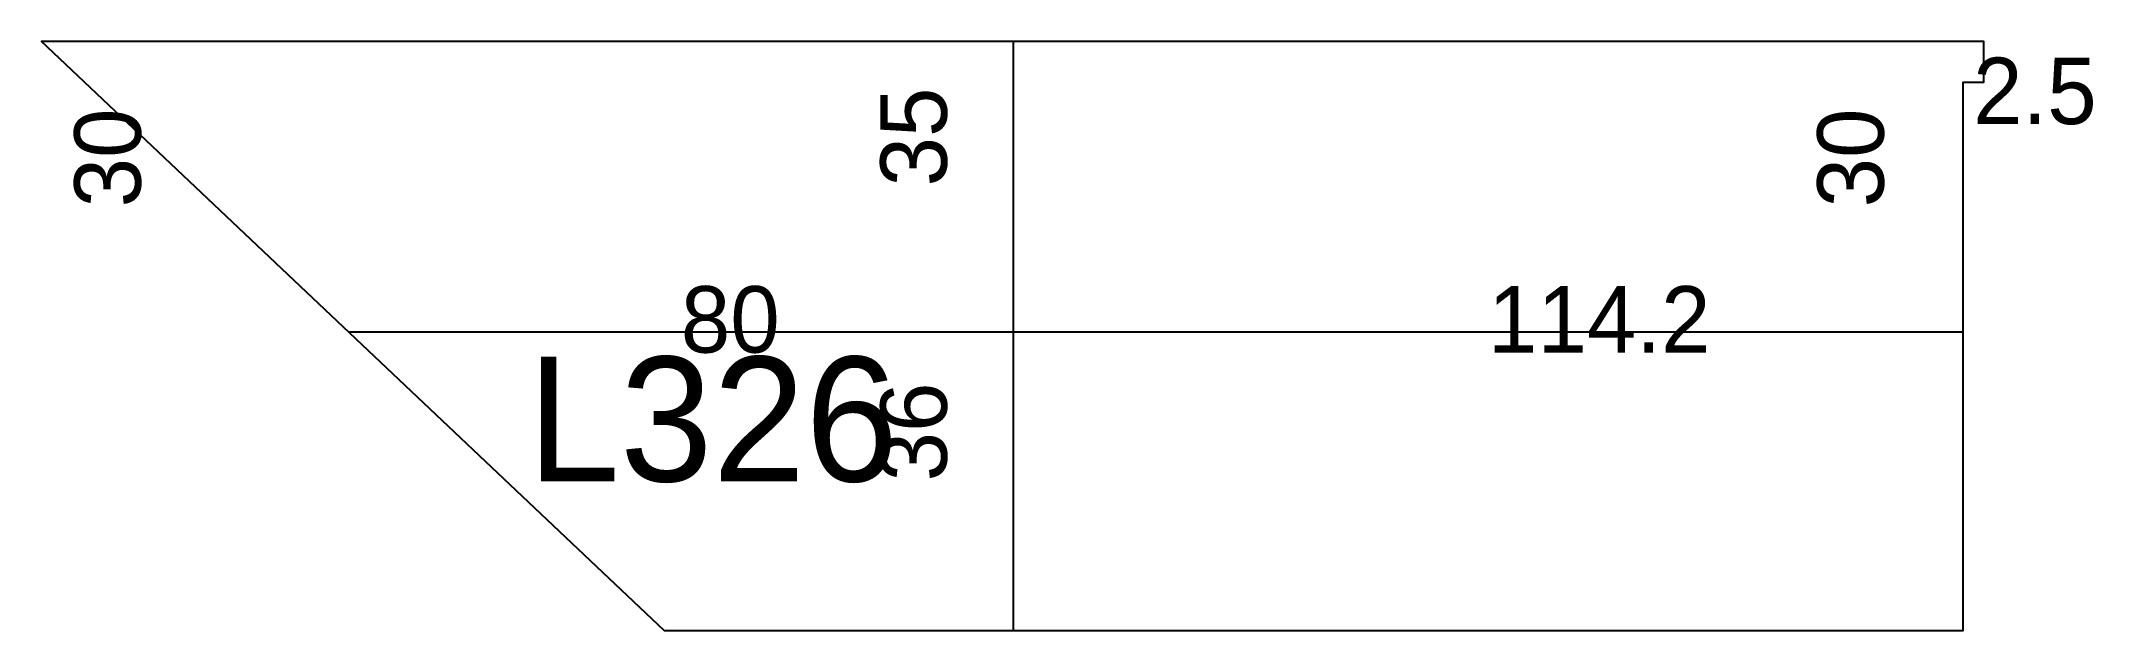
# Model space of a CAD drawing. Extents: x 2914 to 3161, y 1578 to 1649.
import ezdxf

# ---------------------------------------------------------------- set-up
doc = ezdxf.new("R2010")
doc.units = 0
for name, color, linetype in [('3', 3, 'Continuous'), ('4', 4, 'Continuous'), ('Painéis', 200, 'Continuous')]:
    doc.layers.add(name, color=color, linetype=linetype)

msp = doc.modelspace()

# ---------------------------------------------------------------- linework, layer by layer
at = {"layer": '3'}
for p, q in [((2914.33, 1648.94), (3148.07, 1648.94)), ((2989.34, 1577.94), (2914.33, 1648.94)), ((3031.33, 1577.94), (3031.33, 1648.94)), ((3148.07, 1648.94), (3148.07, 1643.94)), ((3148.07, 1643.94), (3145.57, 1643.94)), ((3145.57, 1643.94), (3145.57, 1577.94)), ((2951.31, 1613.94), (3145.57, 1613.94)), ((3145.57, 1577.94), (2989.34, 1577.94))]:
    msp.add_line(p, q, dxfattribs=at)
at = {"layer": '3', "lineweight": 25}
msp.add_lwpolyline([(2914.33, 1648.94), (3148.07, 1648.94), (3148.07, 1643.94), (3145.57, 1643.94), (3145.57, 1577.94), (2989.34, 1577.94)], close=True, dxfattribs=at)
at = {"layer": 'Painéis', "lineweight": 18}
for p, q in [((3031.33, 1577.94), (3031.33, 1648.94)), ((2951.31, 1613.94), (3145.57, 1613.94))]:
    msp.add_line(p, q, dxfattribs=at)

# ---------------------------------------------------------------- texts
at = {"layer": '4'}
msp.add_text('L326', height=15, dxfattribs=at).set_placement((2972.83, 1595.94))
at = {"layer": 'Painéis'}
for s, p in [('2.5', (3146.82, 1638.94)), ('80', (2991.32, 1611.44)), ('114.2', (3088.45, 1611.44))]:
    msp.add_text(s, height=8, dxfattribs=at).set_placement(p)
for s, p in [('35', (3023.33, 1631.44)), ('30', (2926.33, 1628.92)), ('30', (3136.07, 1628.92)), ('36', (3023.33, 1595.94))]:
    msp.add_text(s, height=8, rotation=90, dxfattribs=at).set_placement(p)

doc.saveas('drawing.dxf')
